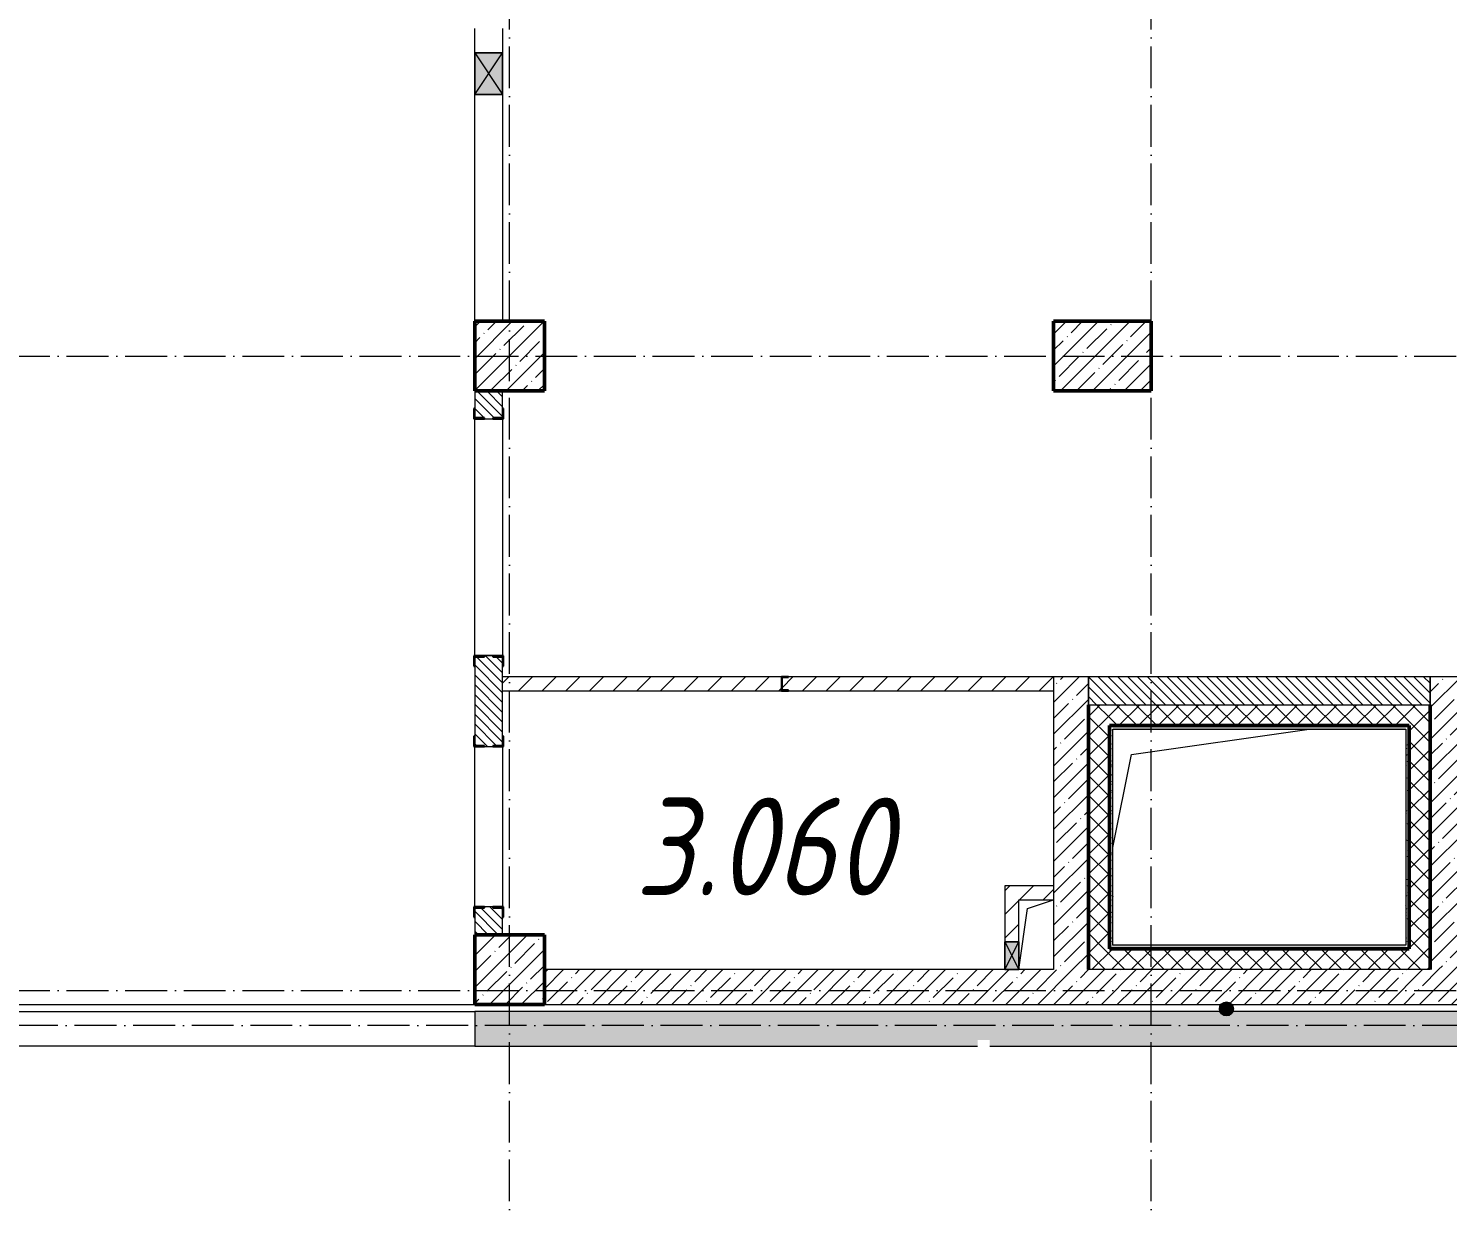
# Model space of a CAD drawing. Header units: millimetres. Extents: x -12989 to 629078, y -109036 to 555275.
# Drawn here: x 529910 to 540085, y -82441 to -73985 of the extents above; entities that cross this region are included whole.
import ezdxf

# ---------------------------------------------------------------- set-up
doc = ezdxf.new("R2010")
doc.units = ezdxf.units.MM
doc.linetypes.add('50_200_ШТРИХ_1Т_ш5_п1_п1_', pattern=[700, 500, -100, 0, -100])
for name, color, linetype, lineweight in [('A-DETL-GENF-OTLN', 7, 'Continuous', 9), ('A-FLOR-____-OTLN', 7, 'Continuous', 9), ('A-GENM-____-MCUT', 7, 'Continuous', 25), ('A-GENM-____-OTLN', 7, 'Continuous', 9), ('A-GENM-____-OTLN-1', 7, 'Continuous', 25), ('A-GLAZ-____-OTLN', 7, 'Continuous', 9), ('A-WALL-____-MCUT-1', 7, 'Continuous', 9), ('A-WALL-____-MCUT-2', 7, 'Continuous', 50), ('A-WALL-____-MCUT-3', 7, 'Continuous', 9), ('A-WALL-____-OTLN', 7, 'Continuous', 9), ('A-WALL-____-PATT-1', 7, 'Continuous', 9), ('A-WALL-FNSH-MCUT-1', 7, 'Continuous', 9), ('G-____-____-TEXT', 7, 'Continuous', 9), ('I-WALL-____-OTLN', 7, 'Continuous', 9), ('S-COLS-____-MCUT', 7, 'Continuous', 50), ('S-COLS-____-OTLN', 7, 'Continuous', 9), ('S-GRID-____-OTLN-1', 7, '50_200_ШТРИХ_1Т_ш5_п1_п1_', 9), ('Марки помещений', 7, 'Continuous', 9)]:
    doc.layers.add(name, color=color, linetype=linetype, lineweight=lineweight)
doc.layers.add('A-WALL-____-PATT-2', color=7, linetype='Continuous', lineweight=9, true_color=0x787878)
doc.styles.add('ISOCPEUR_I_2', font='isocpeui.ttf', dxfattribs={"width": 0.85, "height": 2.3})
pattern_1 = [(45, (523510, -90515.61), (-114.04925, 114.04925), []), (45, (523624.06, -90515.61), (-114.04925, 114.04925), [201.612, -40.322, 3.353, -36.97])]
pattern_2 = [(135, (523510.01, -90515.614), (-35.35534, -35.35534), [])]
pattern_3 = [(0, (523510.008, -90515.614), (81.28, 20.32), [3.353, -57.607, 3.353, -57.607, -325.12]), (0, (523510.008, -90515.614), (81.28, 20.32), [-121.92, 3.353, -118.567, 3.353, -57.607, -142.24]), (0, (523510.008, -90515.614), (81.28, 20.32), [-304.8, 3.353, -37.287, 3.353, -98.247]), (120, (523540.488, -90505.454), (-58.237636, 60.230545), [3.353, -57.607, 3.353, -57.607, -325.12]), (120, (523540.488, -90505.454), (-58.237636, 60.230545), [-121.92, 3.353, -118.567, 3.353, -57.607, -142.24]), (120, (523540.488, -90505.454), (-58.237636, 60.230545), [-304.8, 3.353, -37.287, 3.353, -98.247]), (240, (523550.648, -90464.814), (-23.042364, -80.550545), [3.353, -57.607, 3.353, -57.607, -325.12]), (240, (523550.648, -90464.814), (-23.042364, -80.550545), [-121.92, 3.353, -118.567, 3.353, -57.607, -142.24]), (240, (523550.648, -90464.814), (-23.042364, -80.550545), [-304.8, 3.353, -37.287, 3.353, -98.247])]
pattern_4 = [(45, (523510.01, -90515.61), (-70.7107, 70.7107), []), (135, (523510.01, -90515.61), (-70.7107, -70.7107), [])]
pattern_5 = [(45, (523510.01, -90515.61), (-84.8528, 84.8528), [])]

# ---------------------------------------------------------------- blocks, each defined once
blk = doc.blocks.new('BSC_Колонна _Прямоугольная - 500х500-V122-АР1_План отверстий 3 этажа в осях 1-64_А-ГГ')
at = {"layer": 'S-COLS-____-OTLN'}
h = blk.add_hatch(dxfattribs=at)
h.set_pattern_fill('FP_145', color=256, style=0, pattern_type=2)
h.set_pattern_definition([(45, (-9850, -9781.04), (-114.0493, 114.0493), []), (45, (-9735.95, -9781.04), (-114.0493, 114.0493), [201.613, -40.323, 3.353, -36.97])])
h.paths.add_polyline_path([(-250, -250), (250, -250), (250, 250), (-250, 250)], flags=0)
at = {"layer": 'S-COLS-____-MCUT'}
for p, q in [((250, 250), (-250, 250)), ((-250, 250), (-250, -250)), ((250, -250), (250, 250)), ((-250, -250), (250, -250))]:
    blk.add_line(p, q, dxfattribs=at)
blk = doc.blocks.new('BSC_Колонна _Прямоугольная - 500х700-V153-АР1_План отверстий 3 этажа в осях 1-64_А-ГГ')
at = {"layer": 'S-COLS-____-OTLN'}
h = blk.add_hatch(dxfattribs=at)
h.set_pattern_fill('FP_176', color=256, style=0, pattern_type=2)
h.set_pattern_definition([(315, (-14181.04, 14100), (114.0493, 114.0493), []), (315, (-14181.04, 13985.95), (114.0493, 114.0493), [201.612, -40.322, 3.353, -36.97])])
h.paths.add_polyline_path([(-250, 350), (-250, -350), (250, -350), (250, 350)], flags=0)
at = {"layer": 'S-COLS-____-MCUT'}
for p, q in [((250, 350), (-250, 350)), ((-250, 350), (-250, -350)), ((250, -350), (250, 350)), ((-250, -350), (250, -350))]:
    blk.add_line(p, q, dxfattribs=at)
blk = doc.blocks.new('154_Фахверк_СКБ_Швеллер - Тип_100_3960-28318856-АР1_План отверстий 3 этажа в осях 1-64_А-ГГ')
at = {"layer": 'A-GENM-____-MCUT'}
for p, q in [((175, 50), (125, 50)), ((125, 50), (125, -50)), ((128, 47), (175, 47)), ((128, -47), (128, 47)), ((175, 47), (175, 50)), ((125, -50), (175, -50)), ((175, -47), (128, -47)), ((175, -50), (175, -47))]:
    blk.add_line(p, q, dxfattribs=at)
blk = doc.blocks.new('154_Стойка_СКБ_Уголок - СМ-2180_200-28268025-АР1_План отверстий 3 этажа в осях 1-64_А-ГГ')
at = {"layer": 'A-GENM-____-MCUT'}
for p, q in [((125, 156), (125, 81)), ((200, 156), (125, 156)), ((131, 81), (131, 150)), ((131, 150), (200, 150)), ((200, 150), (200, 156)), ((125, 81), (131, 81)), ((131, 19), (125, 19)), ((125, 19), (125, -56)), ((131, -50), (131, 19)), ((125, -56), (200, -56)), ((200, -50), (131, -50)), ((200, -56), (200, -50))]:
    blk.add_line(p, q, dxfattribs=at)
blk = doc.blocks.new('Фахверк_СКБ_Уголок - 200_3550_зеркало-28264001-АР1_План отверстий 3 этажа в осях 1-64_А-ГГ')
at = {"layer": 'A-GENM-____-MCUT'}
for p, q in [((200, 156), (125, 156)), ((125, 156), (125, 81)), ((131, 81), (131, 150)), ((131, 150), (200, 150)), ((200, 150), (200, 156)), ((125, 81), (131, 81)), ((131, 19), (125, 19)), ((125, 19), (125, -56)), ((131, -50), (131, 19)), ((125, -56), (200, -56)), ((200, -50), (131, -50)), ((200, -56), (200, -50))]:
    blk.add_line(p, q, dxfattribs=at)
blk = doc.blocks.new('154_Стойка_СКБ_Уголок - СМ-2480_200-28346303-АР1_План отверстий 3 этажа в осях 1-64_А-ГГ')
at = {"layer": 'A-GENM-____-MCUT'}
for p, q in [((125, 156), (125, 81)), ((200, 156), (125, 156)), ((131, 81), (131, 150)), ((131, 150), (200, 150)), ((200, 150), (200, 156)), ((125, 81), (131, 81)), ((131, 19), (125, 19)), ((125, 19), (125, -56)), ((131, -50), (131, 19)), ((125, -56), (200, -56)), ((200, -50), (131, -50)), ((200, -56), (200, -50))]:
    blk.add_line(p, q, dxfattribs=at)
blk = doc.blocks.new('Стойка_Влож_Полоса боковая - Полоса-28213942-АР1_План отверстий 3 этажа в осях 1-64_А-ГГ')
at = {"layer": 'A-GENM-____-OTLN'}
for p, q in [((-5, 60), (0, 60)), ((-5, -60), (-5, 60)), ((0, 31), (0, -31)), ((0, -60), (-5, -60))]:
    blk.add_line(p, q, dxfattribs=at)
blk = doc.blocks.new('AR_Отверстие прямоугольное _в плите_ - AR_Отверстие прямоугольное _в плите_-30552514-АР1_План отверстий 3 этажа в осях 1-64_А-ГГ')
at = {"layer": 'A-GENM-____-OTLN'}
for p, q in [((-917, 617), (357, 800)), ((-1050, -50), (-917, 617))]:
    blk.add_line(p, q, dxfattribs=at)
blk = doc.blocks.new('AR_Отверстие прямоугольное _в плите_ - AR_Отверстие прямоугольное _в плите_-V198-АР1_План отверстий 3 этажа в осях 1-64_А-ГГ')
at = {"layer": 'A-GENM-____-OTLN'}
for p, q in [((-63, 188), (125, 250)), ((-125, -250), (-63, 188))]:
    blk.add_line(p, q, dxfattribs=at)
blk = doc.blocks.new('AR_Отверстие прямоугольное _в стене__БезПР - AR_Отверстие прямоугольное _в стене__БезПР-36427964-АР1_План отверстий 3 этажа в осях 1-64_А-ГГ')
at = {"layer": 'A-GLAZ-____-OTLN'}
blk.add_hatch(color=256, dxfattribs=at).paths.add_polyline_path([(-150, -100), (150, -100), (150, 100), (-150, 100)], flags=0)
at = {"layer": 'A-DETL-GENF-OTLN'}
for p, q in [((-150, -100), (-150, 100)), ((-150, 100), (150, 100)), ((150, 100), (-150, -100)), ((-150, 100), (150, -100)), ((150, 100), (-150, 100)), ((-150, 100), (-150, -100)), ((150, 100), (150, -100)), ((150, -100), (150, 100)), ((150, -100), (-150, -100)), ((-150, -100), (150, -100))]:
    blk.add_line(p, q, dxfattribs=at)
at = {"layer": 'A-GLAZ-____-OTLN'}
blk.add_line((150, 100), (-150, 100), dxfattribs=at)
blk = doc.blocks.new('AR_Отверстие прямоугольное _в стене__БезПР - AR_Отверстие прямоугольное _в стене__БезПР-36899627-АР1_План отверстий 3 этажа в осях 1-64_А-ГГ')
at = {"layer": 'A-GLAZ-____-OTLN'}
blk.add_hatch(color=256, dxfattribs=at).paths.add_polyline_path([(-100, -50), (100, -50), (100, 50), (-100, 50)], flags=0)
at = {"layer": 'A-DETL-GENF-OTLN'}
for p, q in [((-100, -50), (-100, 50)), ((-100, 50), (100, 50)), ((100, 50), (-100, -50)), ((-100, 50), (100, -50)), ((100, 50), (-100, 50)), ((-100, 50), (-100, -50)), ((100, 50), (100, -50)), ((100, -50), (100, 50)), ((100, -50), (-100, -50)), ((-100, -50), (100, -50))]:
    blk.add_line(p, q, dxfattribs=at)
at = {"layer": 'A-GLAZ-____-OTLN'}
blk.add_line((100, 50), (-100, 50), dxfattribs=at)
blk = doc.blocks.new('3эт')
at = {"layer": 'S-GRID-____-OTLN-1', "color": 251, "ltscale": 0.6, "true_color": 0x636466}
for p, q in [((293620.7, -91346.1), (293620.7, -36982.5)), ((298220.7, -91346.1), (298220.7, -36982.5)), ((279101.9, -72682.4), (310478.4, -72682.4)), ((279101.9, -77232.4), (307641.3, -77232.4)), ((387845.1, -77482.4), (279340.9, -77482.4))]:
    blk.add_line(p, q, dxfattribs=at)

msp = doc.modelspace()

# ---------------------------------------------------------------- hatches: boundary and pattern name
at = {"layer": 'A-WALL-____-PATT-1'}
h = msp.add_hatch(dxfattribs=at)
h.set_pattern_fill('FP_6', color=256, style=0, pattern_type=2)
h.set_pattern_definition(pattern_2)
h.paths.add_polyline_path([(533179.0077, -80484.5723), (533310.0077, -80484.5723), (533310.0077, -80290.5723), (533241.0077, -80290.5723), (533241.0077, -80284.5723), (533179.0077, -80284.5723), (533179.0077, -80290.5723), (533110.0077, -80290.5723), (533110.0077, -80484.5723)], flags=0)
h.paths.add_polyline_path([(533241.0077, -79134.5723), (533241.0077, -79128.5723), (533310.0077, -79128.5723), (533310.0077, -78490.5723), (533241.0077, -78490.5723), (533241.0077, -78484.5723), (533179.0077, -78484.5723), (533179.0077, -78490.5723), (533110.0077, -78490.5723), (533110.0077, -79128.5723), (533179.0077, -79128.5723), (533179.0077, -79134.5723)], flags=0)
h.paths.add_polyline_path([(533179.0077, -76784.5723), (533241.0077, -76784.5723), (533241.0077, -76778.5723), (533310.0077, -76778.5723), (533310.0077, -76584.5723), (533110.0077, -76584.5723), (533110.0077, -76778.5723), (533179.0077, -76778.5723)], flags=0)
h = msp.add_hatch(dxfattribs=at)
h.set_pattern_fill('FP_4', color=256, style=0, pattern_type=2)
h.set_pattern_definition(pattern_5)
h.paths.add_polyline_path([(537260.0077, -78734.5723), (537260.0077, -78634.5723), (535360.0077, -78634.5723), (535360.0077, -78637.5723), (535313.0077, -78637.5723), (535313.0077, -78731.5723), (535360.0077, -78731.5723), (535360.0077, -78734.5723)], flags=0)
h.paths.add_polyline_path([(533310.0077, -78734.5723), (535310.0077, -78734.5723), (535310.0077, -78634.5723), (533310.0077, -78634.5723)], flags=0)
h = msp.add_hatch(dxfattribs=at)
h.set_pattern_fill('FP_38', color=256, style=0, pattern_type=2)
h.set_pattern_definition(pattern_1)
h.paths.add_polyline_path([(537510.0077, -80734.5723), (537510.0077, -78634.5723), (537260.0077, -78634.5723), (537260.0077, -80734.5723)], flags=0)
h = msp.add_hatch(dxfattribs=at)
h.set_pattern_fill('FP_6', color=256, style=0, pattern_type=2)
h.set_pattern_definition(pattern_2)
h.paths.add_polyline_path([(539960.0077, -78834.5723), (539960.0077, -78634.5723), (537510.0077, -78634.5723), (537510.0077, -78834.5723), (537636.0451, -78834.5723)], flags=0)
h = msp.add_hatch(dxfattribs=at)
h.set_pattern_fill('FP_38', color=256, style=0, pattern_type=2)
h.set_pattern_definition(pattern_1)
h.paths.add_polyline_path([(540210.0077, -80734.5723), (540210.0077, -78634.5723), (539960.0077, -78634.5723), (539960.0077, -80734.5723)], flags=0)
h = msp.add_hatch(dxfattribs=at)
h.set_pattern_fill('FP_1', color=256, style=0, pattern_type=2)
h.set_pattern_definition(pattern_4)
h.paths.add_polyline_path([(537510.0077, -80584.5723), (537660.0077, -80584.5723), (537660.0077, -78834.5723), (537510.0077, -78834.5723), (537510.0077, -80559.5723)], flags=0)
h = msp.add_hatch(dxfattribs=at)
h.set_pattern_fill('FP_1', color=256, style=0, pattern_type=2)
h.set_pattern_definition(pattern_4)
h.paths.add_polyline_path([(537660.0077, -78984.5723), (539810.0077, -78984.5723), (539810.0077, -78834.5723), (537660.0077, -78834.5723)], flags=0)
h = msp.add_hatch(dxfattribs=at)
h.set_pattern_fill('FP_1', color=256, style=0, pattern_type=2)
h.set_pattern_definition(pattern_4)
h.paths.add_polyline_path([(539810.0077, -80734.5723), (539960.0077, -80734.5723), (539960.0077, -78834.5723), (539810.0077, -78834.5723), (539810.0077, -80584.5723)], flags=0)
h = msp.add_hatch(dxfattribs=at)
h.set_pattern_fill('FP_4', color=256, style=0, pattern_type=2)
h.set_pattern_definition(pattern_5)
h.paths.add_polyline_path([(537010.0077, -80534.5723), (537010.0077, -80134.5723), (536910.0077, -80134.5723), (536910.0077, -80534.5723), (536950.0077, -80534.5723)], flags=0)
h = msp.add_hatch(dxfattribs=at)
h.set_pattern_fill('FP_4', color=256, style=0, pattern_type=2)
h.set_pattern_definition(pattern_5)
h.paths.add_polyline_path([(537260.0077, -80234.5723), (537260.0077, -80134.5723), (537010.0077, -80134.5723), (537010.0077, -80234.5723)], flags=0)
h = msp.add_hatch(dxfattribs=at)
h.set_pattern_fill('FP_1', color=256, style=0, pattern_type=2)
h.set_pattern_definition(pattern_4)
h.paths.add_polyline_path([(539785.0077, -80734.5723), (539810.0077, -80734.5723), (539810.0077, -80584.5723), (537510.0077, -80584.5723), (537510.0077, -80734.5723), (539403.5094, -80734.5723)], flags=0)
h = msp.add_hatch(dxfattribs=at)
h.set_pattern_fill('FP_38', color=256, style=0, pattern_type=2)
h.set_pattern_definition(pattern_1)
h.paths.add_polyline_path([(546360.0077, -80984.5723), (546360.0077, -80734.5723), (542260.0077, -80734.5723), (542260.0077, -80984.5723), (544705.9022, -80984.5723)], flags=0)
h.paths.add_polyline_path([(541110.0077, -80984.5723), (541110.0077, -80734.5723), (533610.0077, -80734.5723), (533610.0077, -80984.5723), (540287.2415, -80984.5723)], flags=0)
h = msp.add_hatch(dxfattribs=at)
h.set_pattern_fill('FP_38', color=256, style=0, pattern_type=2)
h.set_pattern_definition(pattern_1)
h.paths.add_polyline_path([(546473.3665, -81284.5723), (547060.0077, -81284.5723), (547060.0077, -81034.5723), (542260.0077, -81034.5723), (542260.0077, -81284.5723), (544705.9022, -81284.5723)], flags=0)
h.paths.add_polyline_path([(541110.0077, -81284.5723), (541110.0077, -81034.5723), (533110.0077, -81034.5723), (533110.0077, -81284.5723), (536715.3361, -81284.5723), (536715.3361, -81238.823), (536802.0726, -81238.823), (536802.0726, -81284.5723), (539403.5094, -81284.5723)], flags=0)
h.paths.add_polyline_path([(529110.0077, -81284.5723), (529110.0077, -81034.5723), (521560.0077, -81034.5723), (521560.0077, -81284.5723), (528798.7236, -81284.5723)], flags=0)
at = {"layer": 'A-WALL-____-PATT-2'}
h = msp.add_hatch(dxfattribs=at)
h.set_pattern_fill('FP_181', color=256, style=0, pattern_type=2)
h.set_pattern_definition(pattern_3)
h.paths.add_polyline_path([(537660.0077, -80559.5723), (537685.0077, -80559.5723), (537685.0077, -78984.5723), (537660.0077, -78984.5723), (537660.0077, -79461.1965)], flags=0)
h = msp.add_hatch(dxfattribs=at)
h.set_pattern_fill('FP_181', color=256, style=0, pattern_type=2)
h.set_pattern_definition(pattern_3)
h.paths.add_polyline_path([(539785.0077, -79009.5723), (539785.0077, -78984.5723), (537685.0077, -78984.5723), (537685.0077, -79009.5723)], flags=0)
h = msp.add_hatch(dxfattribs=at)
h.set_pattern_fill('FP_181', color=256, style=0, pattern_type=2)
h.set_pattern_definition(pattern_3)
h.paths.add_polyline_path([(539785.0077, -80584.5723), (539810.0077, -80584.5723), (539810.0077, -78984.5723), (539785.0077, -78984.5723), (539785.0077, -80559.5723)], flags=0)
h = msp.add_hatch(dxfattribs=at)
h.set_pattern_fill('FP_181', color=256, style=0, pattern_type=2)
h.set_pattern_definition(pattern_3)
h.paths.add_polyline_path([(539785.0077, -80584.5723), (539785.0077, -80559.5723), (537660.0077, -80559.5723), (537660.0077, -80584.5723), (539403.5094, -80584.5723)], flags=0)
at = {"layer": 'G-____-____-TEXT'}
h = msp.add_hatch(color=256, dxfattribs=at)
edge = h.paths.add_edge_path(flags=0)
edge.add_arc((538498.972, -81016.4133), 50, 0, 360)
at = {"layer": 'S-COLS-____-OTLN'}
h = msp.add_hatch(dxfattribs=at)
h.set_pattern_fill('FP_38', color=256, style=0, pattern_type=2)
h.set_pattern_definition(pattern_1)
h.paths.add_polyline_path([(533110.0077, -76584.5723), (533610.0077, -76584.5723), (533610.0077, -76084.5723), (533110.0077, -76084.5723)], flags=0)

# ---------------------------------------------------------------- linework, layer by layer
at = {"layer": 'A-FLOR-____-OTLN'}
msp.add_line((529110.0077, -80984.5723), (533110.0077, -80984.5723), dxfattribs=at)
at = {"layer": 'A-WALL-____-MCUT-1'}
for p, q in [((537260.0077, -78634.5723), (537260.0077, -80734.5723)), ((537510.0077, -78634.5723), (537260.0077, -78634.5723)), ((537510.0077, -80734.5723), (537510.0077, -78634.5723)), ((539960.0077, -78634.5723), (539960.0077, -80734.5723)), ((540210.0077, -78634.5723), (539960.0077, -78634.5723)), ((536910.0077, -80734.5723), (533610.0077, -80734.5723)), ((537260.0077, -80734.5723), (537010.0077, -80734.5723)), ((539960.0077, -80734.5723), (537510.0077, -80734.5723)), ((533610.0077, -80984.5723), (541110.0077, -80984.5723)), ((541110.0077, -81034.5723), (533110.0077, -81034.5723)), ((533110.0077, -81034.5723), (533110.0077, -81284.5723)), ((533110.0077, -81284.5723), (536715.3361, -81284.5723)), ((536802.0726, -81284.5723), (541110.0077, -81284.5723))]:
    msp.add_line(p, q, dxfattribs=at)
at = {"layer": 'A-WALL-____-MCUT-2'}
for p, q in [((537510.0077, -78834.5723), (537510.0077, -80734.5723)), ((539960.0077, -80734.5723), (539960.0077, -78834.5723)), ((537660.0077, -78984.5723), (537660.0077, -80584.5723)), ((539810.0077, -78984.5723), (537660.0077, -78984.5723)), ((539810.0077, -80584.5723), (539810.0077, -78984.5723)), ((537660.0077, -80584.5723), (539810.0077, -80584.5723))]:
    msp.add_line(p, q, dxfattribs=at)
at = {"layer": 'A-WALL-____-MCUT-3'}
for p, q in [((533110.0077, -76584.5723), (533110.0077, -76709.5723)), ((533310.0077, -76584.5723), (533110.0077, -76584.5723)), ((533310.0077, -76709.5723), (533310.0077, -76584.5723)), ((533179.0077, -76784.5723), (533241.0077, -76784.5723)), ((533110.0077, -78559.5723), (533110.0077, -79059.5723)), ((533310.0077, -79059.5723), (533310.0077, -78559.5723)), ((539960.0077, -78634.5723), (537510.0077, -78634.5723)), ((537510.0077, -78634.5723), (537510.0077, -78834.5723)), ((539960.0077, -78834.5723), (539960.0077, -78634.5723)), ((537510.0077, -78834.5723), (539960.0077, -78834.5723)), ((533179.0077, -79134.5723), (533241.0077, -79134.5723)), ((533110.0077, -80359.5723), (533110.0077, -80484.5723)), ((533241.0077, -80284.5723), (533179.0077, -80284.5723)), ((533310.0077, -80484.5723), (533310.0077, -80359.5723))]:
    msp.add_line(p, q, dxfattribs=at)
at = {"layer": 'A-WALL-____-OTLN'}
for p, q in [((529110.0077, -81034.5723), (533110.0077, -81034.5723)), ((533110.0077, -81284.5723), (529110.0077, -81284.5723))]:
    msp.add_line(p, q, dxfattribs=at)
at = {"layer": 'A-WALL-FNSH-MCUT-1'}
for p, q in [((535310.0077, -78634.5723), (533310.0077, -78634.5723)), ((537260.0077, -78634.5723), (535360.0077, -78634.5723)), ((533310.0077, -78734.5723), (535310.0077, -78734.5723)), ((535360.0077, -78734.5723), (537260.0077, -78734.5723)), ((537685.0077, -80559.5723), (537685.0077, -79009.5723)), ((537685.0077, -79009.5723), (539785.0077, -79009.5723)), ((539785.0077, -79009.5723), (539785.0077, -80559.5723)), ((536910.0077, -80134.5723), (536910.0077, -80534.5723)), ((537260.0077, -80134.5723), (536910.0077, -80134.5723)), ((537010.0077, -80534.5723), (537010.0077, -80234.5723)), ((537010.0077, -80234.5723), (537260.0077, -80234.5723)), ((539785.0077, -80559.5723), (537685.0077, -80559.5723))]:
    msp.add_line(p, q, dxfattribs=at)
at = {"layer": 'G-____-____-TEXT'}
msp.add_circle((538498.972, -81016.4133), 50, dxfattribs=at)
at = {"layer": 'I-WALL-____-OTLN'}
for p, q in [((533110.0077, -74159.5723), (533110.0077, -73984.5723)), ((533310.0077, -73984.5723), (533310.0077, -74159.5723)), ((533110.0077, -76084.5723), (533110.0077, -74459.5723)), ((533310.0077, -74459.5723), (533310.0077, -76084.5723)), ((533110.0077, -78484.5723), (533110.0077, -76784.5723)), ((533310.0077, -76784.5723), (533310.0077, -78484.5723)), ((533110.0077, -80284.5723), (533110.0077, -79134.5723)), ((533310.0077, -79134.5723), (533310.0077, -80284.5723))]:
    msp.add_line(p, q, dxfattribs=at)
at = {"layer": 'S-COLS-____-MCUT'}
for p, q in [((533610.0077, -76084.5723), (533110.0077, -76084.5723)), ((533110.0077, -76084.5723), (533110.0077, -76584.5723)), ((533610.0077, -76584.5723), (533610.0077, -76084.5723)), ((533110.0077, -76584.5723), (533610.0077, -76584.5723))]:
    msp.add_line(p, q, dxfattribs=at)

# ---------------------------------------------------------------- block references
msp.add_blockref('3эт', (239739.3002, -3652.1582))
at = {"layer": 'A-GENM-____-OTLN', "rotation": 269.9999999999999}
msp.add_blockref('Стойка_Влож_Полоса боковая - Полоса-28213942-АР1_План отверстий 3 этажа в осях 1-64_А-ГГ', (533210.0077, -78484.5723), dxfattribs=at)
at = {"layer": 'A-GENM-____-OTLN'}
for name, p in [('AR_Отверстие прямоугольное _в плите_ - AR_Отверстие прямоугольное _в плите_-30552514-АР1_План отверстий 3 этажа в осях 1-64_А-ГГ', (538735.0077, -79809.5723)), ('AR_Отверстие прямоугольное _в плите_ - AR_Отверстие прямоугольное _в плите_-V198-АР1_План отверстий 3 этажа в осях 1-64_А-ГГ', (537135.0077, -80484.5723))]:
    msp.add_blockref(name, p, dxfattribs=at)
at = {"layer": 'A-GENM-____-OTLN-1'}
for name, p, rotation in [('Фахверк_СКБ_Уголок - 200_3550_зеркало-28264001-АР1_План отверстий 3 этажа в осях 1-64_А-ГГ', (533260.0077, -76909.5723), 89.99999999999993), ('154_Стойка_СКБ_Уголок - СМ-2480_200-28346303-АР1_План отверстий 3 этажа в осях 1-64_А-ГГ', (533160.0077, -78359.5723), 269.9999999999999), ('154_Стойка_СКБ_Уголок - СМ-2180_200-28268025-АР1_План отверстий 3 этажа в осях 1-64_А-ГГ', (533260.0077, -79259.5723), 89.99999999999993), ('Фахверк_СКБ_Уголок - 200_3550_зеркало-28264001-АР1_План отверстий 3 этажа в осях 1-64_А-ГГ', (533160.0077, -80159.5723), 269.9999999999999)]:
    msp.add_blockref(name, p, dxfattribs=dict(at, rotation=rotation))
msp.add_blockref('154_Фахверк_СКБ_Швеллер - Тип_100_3960-28318856-АР1_План отверстий 3 этажа в осях 1-64_А-ГГ', (535185.0077, -78684.5723), dxfattribs=at)
at = {"layer": 'A-GLAZ-____-OTLN'}
for name, p, rotation in [('AR_Отверстие прямоугольное _в стене__БезПР - AR_Отверстие прямоугольное _в стене__БезПР-36427964-АР1_План отверстий 3 этажа в осях 1-64_А-ГГ', (533210.0077, -74309.5723), 89.99999999999997), ('AR_Отверстие прямоугольное _в стене__БезПР - AR_Отверстие прямоугольное _в стене__БезПР-36899627-АР1_План отверстий 3 этажа в осях 1-64_А-ГГ', (536960.0077, -80634.5723), 90)]:
    msp.add_blockref(name, p, dxfattribs=dict(at, rotation=rotation))
at = {"layer": 'S-COLS-____-OTLN', "rotation": 89.9999999999999}
msp.add_blockref('BSC_Колонна _Прямоугольная - 500х700-V153-АР1_План отверстий 3 этажа в осях 1-64_А-ГГ', (537610.0077, -76334.5723), dxfattribs=at)
at = {"layer": 'S-COLS-____-OTLN'}
msp.add_blockref('BSC_Колонна _Прямоугольная - 500х500-V122-АР1_План отверстий 3 этажа в осях 1-64_А-ГГ', (533360.0077, -80734.5723), dxfattribs=at)

# ---------------------------------------------------------------- texts
at = {"layer": 'Марки помещений', "insert": (534260.6262, -79501.5362), "char_height": 700, "width": 785.65375, "attachment_point": 1, "style": 'ISOCPEUR_I_2'}
msp.add_mtext('3.060', dxfattribs=at)

doc.saveas('drawing.dxf')
